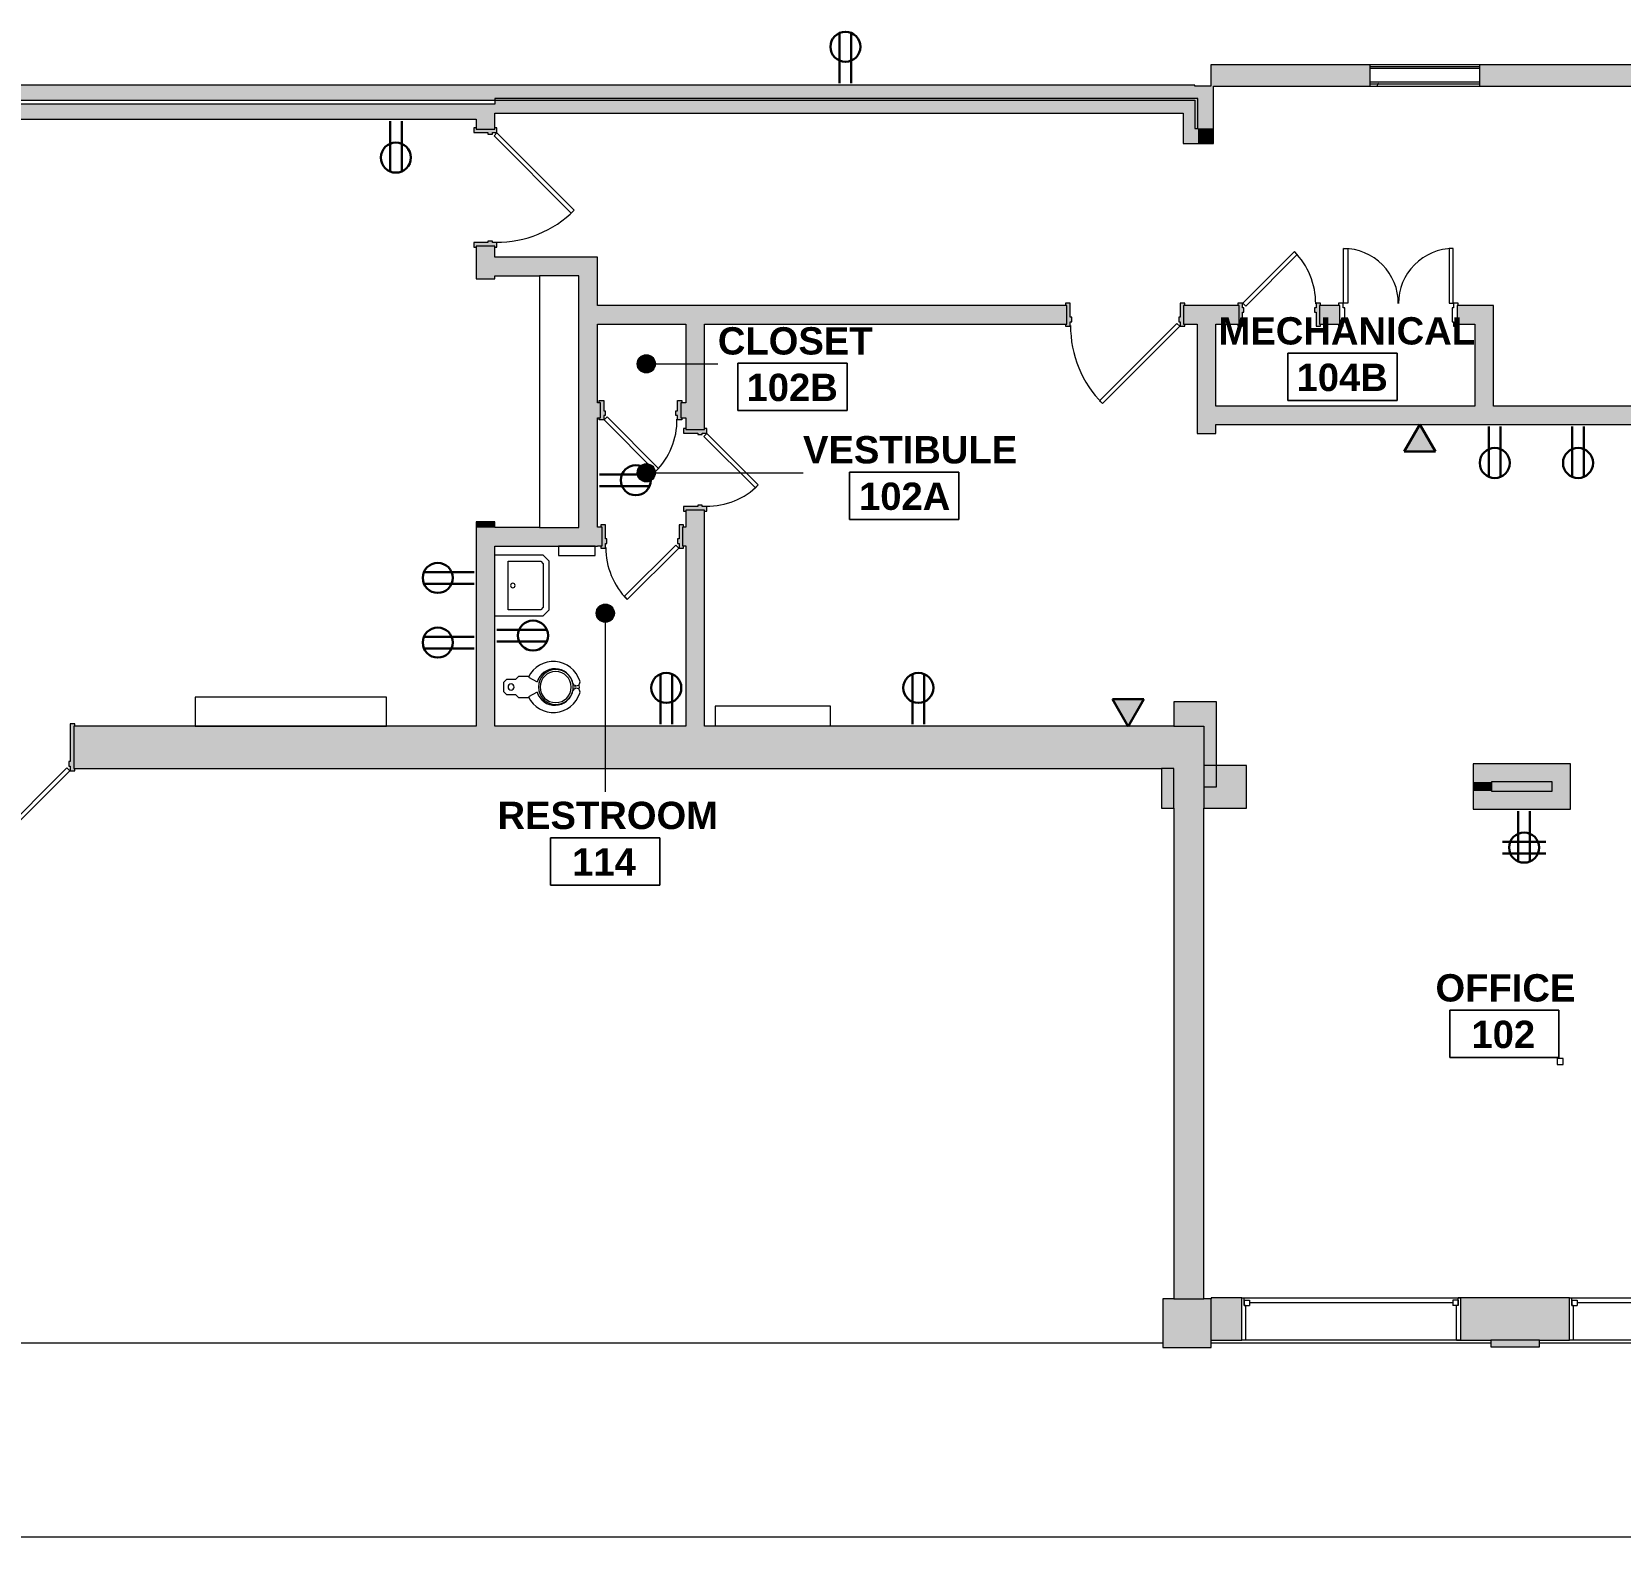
# Model space of a CAD drawing. Header units: inches. Extents: x -1569 to 1282, y -721 to 887.
# Drawn here: x -605 to -82, y -366 to 129 of the extents above; entities that cross this region are included whole.
import ezdxf

# ---------------------------------------------------------------- set-up
doc = ezdxf.new("R2010")
doc.units = ezdxf.units.IN
doc.header["$MEASUREMENT"] = 0
for name, color, linetype, lineweight in [('A-ANNO-NOTE', 131, 'Continuous', 13), ('A-AREA-IDEN', 2, 'Continuous', 9), ('A-DETL', 90, 'Continuous', 13), ('A-DOOR', 31, 'Continuous', 13), ('A-FLOR', 192, 'Continuous', 13), ('A-GLAZ', 151, 'Continuous', 13), ('A-WALL', 113, 'Continuous', 13), ('A-WALL-PATT', 111, 'Continuous', 13), ('E-ELEC-FIXT', 91, 'Continuous', 13), ('I-WALL', 2, 'Continuous', 13), ('M-EQPM', 50, 'Continuous', 13), ('P-SANR-FIXT', 6, 'Continuous', 13), ('Q-CASE', 31, 'Continuous', 13)]:
    doc.layers.add(name, color=color, linetype=linetype, lineweight=lineweight)
doc.styles.add('Swis721 Lt BT_B', font='', dxfattribs={"height": 9})
doc.styles.get('Swis721 Lt BT_B').set_extended_font_data('Swis721 Lt BT', bold=True)
pattern_1 = [(0, (0, 0), (30.72, 7.68), [1.267, -21.773, 1.267, -21.773, -122.88]), (0, (0, 0), (30.72, 7.68), [-46.08, 1.267, -44.813, 1.267, -21.773, -53.76]), (0, (0, 0), (30.72, 7.68), [-115.2, 1.267, -14.093, 1.267, -37.133]), (120, (11.52, 3.84), (-22.01108, 22.7643), [1.267, -21.773, 1.267, -21.773, -122.88]), (120, (11.52, 3.84), (-22.01108, 22.7643), [-46.08, 1.267, -44.813, 1.267, -21.773, -53.76]), (120, (11.52, 3.84), (-22.01108, 22.7643), [-115.2, 1.267, -14.093, 1.267, -37.133]), (240, (15.36, 19.2), (-8.70892, -30.4443), [1.267, -21.773, 1.267, -21.773, -122.88]), (240, (15.36, 19.2), (-8.70892, -30.4443), [-46.08, 1.267, -44.813, 1.267, -21.773, -53.76]), (240, (15.36, 19.2), (-8.70892, -30.4443), [-115.2, 1.267, -14.093, 1.267, -37.133])]

# ---------------------------------------------------------------- blocks, each defined once
blk = doc.blocks.new('Door - Single - Solid Door 24_ x 80_-7207683-FIRST FLOOR POWER _ SIGNAL')
at = {"layer": 'A-DOOR'}
h = blk.add_hatch(color=250, dxfattribs=at)
h.paths.add_polyline_path([(-9.26, 3.9), (-9.63, 3.9), (-9.63, 3.15), (-9.26, 3.15), (-9.26, -2.97), (-9.63, -2.97), (-9.63, -3.72), (-8.13, -3.72), (-8.13, 0.9), (-7.63, 0.9), (-7.63, 2.4), (-8.13, 2.4), (-8.13, 3.9)], flags=0)
h.paths.add_polyline_path([(16.12, 3.9), (16.12, 2.4), (15.62, 2.4), (15.62, 0.9), (16.12, 0.9), (16.12, -3.72), (17.62, -3.72), (17.62, -2.97), (17.24, -2.97), (17.24, 3.15), (17.62, 3.15), (17.62, 3.9), (17.24, 3.9)], flags=0)
at = {"layer": 'A-DOOR', "color": 8, "lineweight": 20}
for p, q in [((-8.01, 3.9), (8.96, 20.87)), ((9.94, 19.9), (-7.03, 2.93)), ((8.96, 20.87), (9.94, 19.9)), ((-9.63, 3.9), (-9.63, 3.15)), ((-8.13, 3.9), (-9.63, 3.9)), ((-8.13, 2.4), (-8.13, 3.9)), ((-7.63, 2.4), (-8.13, 2.4)), ((-8.13, -3.72), (-8.13, 0.9)), ((-8.13, 0.9), (-7.63, 0.9)), ((-7.03, 2.93), (-8.01, 3.9)), ((-7.63, 0.9), (-7.63, 2.4)), ((16.12, 2.4), (15.62, 2.4)), ((15.62, 2.4), (15.62, 0.9)), ((15.62, 0.9), (16.12, 0.9)), ((17.62, 3.9), (16.12, 3.9)), ((16.12, 3.9), (16.12, 2.4)), ((16.12, 0.9), (16.12, -3.72)), ((17.62, 3.15), (17.62, 3.9)), ((-9.63, -2.97), (-9.63, -3.72)), ((-9.63, -3.72), (-8.13, -3.72)), ((16.12, -3.72), (17.62, -3.72)), ((17.62, -3.72), (17.62, -2.97))]:
    blk.add_line(p, q, dxfattribs=at)
at = {"layer": 'A-DOOR', "lineweight": 9}
blk.add_arc((-8.01, 3.9), 24, 359.5, 45, dxfattribs=at)
blk = doc.blocks.new('Door - Single - Solid Door 28_ x 84_-7220000-FIRST FLOOR POWER _ SIGNAL')
at = {"layer": 'A-DOOR'}
h = blk.add_hatch(color=250, dxfattribs=at)
h.paths.add_polyline_path([(17.62, 3.15), (17.62, 3.9), (16.12, 3.9), (16.12, 2.4), (15.62, 2.4), (15.62, 0.9), (16.12, 0.9), (16.12, -3.72), (17.62, -3.72), (17.62, -2.97), (17.24, -2.97), (17.24, 3.15)], flags=0)
h.paths.add_polyline_path([(-7.63, 0.9), (-7.63, 2.4), (-8.13, 2.4), (-8.13, 3.9), (-9.63, 3.9), (-9.63, 3.15), (-9.26, 3.15), (-9.26, -2.97), (-9.63, -2.97), (-9.63, -3.72), (-8.13, -3.72), (-8.13, 0.9)], flags=0)
at = {"layer": 'A-DOOR', "color": 8, "lineweight": 20}
for p, q in [((-8.01, 3.9), (8.96, 20.87)), ((9.94, 19.9), (-7.03, 2.93)), ((8.96, 20.87), (9.94, 19.9)), ((-9.63, 3.9), (-9.63, 3.15)), ((-8.13, 3.9), (-9.63, 3.9)), ((-8.13, 2.4), (-8.13, 3.9)), ((-7.63, 2.4), (-8.13, 2.4)), ((-8.13, -3.72), (-8.13, 0.9)), ((-8.13, 0.9), (-7.63, 0.9)), ((-7.03, 2.93), (-8.01, 3.9)), ((-7.63, 0.9), (-7.63, 2.4)), ((16.12, 2.4), (15.62, 2.4)), ((15.62, 2.4), (15.62, 0.9)), ((15.62, 0.9), (16.12, 0.9)), ((17.62, 3.9), (16.12, 3.9)), ((16.12, 3.9), (16.12, 2.4)), ((16.12, 0.9), (16.12, -3.72)), ((17.62, 3.15), (17.62, 3.9)), ((-9.63, -2.97), (-9.63, -3.72)), ((-9.63, -3.72), (-8.13, -3.72)), ((16.12, -3.72), (17.62, -3.72)), ((17.62, -3.72), (17.62, -2.97))]:
    blk.add_line(p, q, dxfattribs=at)
at = {"layer": 'A-DOOR', "lineweight": 9}
blk.add_arc((-8.01, 3.9), 24, 359.5, 45, dxfattribs=at)
blk = doc.blocks.new('Door - Single - Solid Door 36_ x 84_-7207561-FIRST FLOOR POWER _ SIGNAL')
at = {"layer": 'A-DOOR'}
h = blk.add_hatch(color=250, dxfattribs=at)
h.paths.add_polyline_path([(-15.26, 7.78), (-15.63, 7.78), (-15.63, 7.03), (-15.26, 7.03), (-15.26, -6.85), (-15.63, -6.85), (-15.63, -7.6), (-14.13, -7.6), (-14.13, 4.78), (-13.63, 4.78), (-13.63, 6.28), (-14.13, 6.28), (-14.13, 7.78)], flags=0)
h.paths.add_polyline_path([(22.12, 7.78), (22.12, 6.28), (21.62, 6.28), (21.62, 4.78), (22.12, 4.78), (22.12, -7.6), (23.62, -7.6), (23.62, -6.85), (23.24, -6.85), (23.24, 7.03), (23.62, 7.03), (23.62, 7.78), (23.24, 7.78)], flags=0)
at = {"layer": 'A-DOOR', "color": 8, "lineweight": 20}
for p, q in [((-14.01, 7.78), (11.45, 33.23)), ((12.42, 32.26), (-13.03, 6.8)), ((11.45, 33.23), (12.42, 32.26)), ((-15.63, 7.78), (-15.63, 7.03)), ((-14.13, 7.78), (-15.63, 7.78)), ((-14.13, 6.28), (-14.13, 7.78)), ((-13.63, 6.28), (-14.13, 6.28)), ((-13.03, 6.8), (-14.01, 7.78)), ((-13.63, 4.78), (-13.63, 6.28)), ((22.12, 6.28), (21.62, 6.28)), ((21.62, 6.28), (21.62, 4.78)), ((23.62, 7.78), (22.12, 7.78)), ((22.12, 7.78), (22.12, 6.28)), ((23.62, 7.03), (23.62, 7.78)), ((-14.13, -7.6), (-14.13, 4.78)), ((-14.13, 4.78), (-13.63, 4.78)), ((21.62, 4.78), (22.12, 4.78)), ((22.12, 4.78), (22.12, -7.6)), ((-15.63, -6.85), (-15.63, -7.6)), ((-15.63, -7.6), (-14.13, -7.6)), ((22.12, -7.6), (23.62, -7.6)), ((23.62, -7.6), (23.62, -6.85))]:
    blk.add_line(p, q, dxfattribs=at)
at = {"layer": 'A-DOOR', "lineweight": 9}
blk.add_arc((-14.01, 7.78), 36, 359.5, 45, dxfattribs=at)
blk = doc.blocks.new('Door - Single - Solid Door 36_ x 84_-7220078-FIRST FLOOR POWER _ SIGNAL')
at = {"layer": 'A-DOOR'}
h = blk.add_hatch(color=250, dxfattribs=at)
h.paths.add_polyline_path([(-15.63, 3.15), (-15.26, 3.15), (-15.26, -2.97), (-15.63, -2.97), (-15.63, -3.72), (-14.13, -3.72), (-14.13, 0.9), (-13.63, 0.9), (-13.63, 2.4), (-14.13, 2.4), (-14.13, 3.9), (-15.63, 3.9)], flags=0)
h.paths.add_polyline_path([(21.62, 2.4), (21.62, 0.9), (22.12, 0.9), (22.12, -3.72), (23.62, -3.72), (23.62, -2.97), (23.24, -2.97), (23.24, 3.15), (23.62, 3.15), (23.62, 3.9), (22.12, 3.9), (22.12, 2.4)], flags=0)
at = {"layer": 'A-DOOR', "color": 8, "lineweight": 20}
for p, q in [((-14.01, 3.9), (11.45, 29.36)), ((12.42, 28.38), (-13.03, 2.93)), ((11.45, 29.36), (12.42, 28.38)), ((-15.63, 3.9), (-15.63, 3.15)), ((-14.13, 3.9), (-15.63, 3.9)), ((-14.13, 2.4), (-14.13, 3.9)), ((-13.63, 2.4), (-14.13, 2.4)), ((-14.13, -3.72), (-14.13, 0.9)), ((-14.13, 0.9), (-13.63, 0.9)), ((-13.03, 2.93), (-14.01, 3.9)), ((-13.63, 0.9), (-13.63, 2.4)), ((22.12, 2.4), (21.62, 2.4)), ((21.62, 2.4), (21.62, 0.9)), ((21.62, 0.9), (22.12, 0.9)), ((23.62, 3.9), (22.12, 3.9)), ((22.12, 3.9), (22.12, 2.4)), ((22.12, 0.9), (22.12, -3.72)), ((23.62, 3.15), (23.62, 3.9)), ((-15.63, -2.97), (-15.63, -3.72)), ((-15.63, -3.72), (-14.13, -3.72)), ((22.12, -3.72), (23.62, -3.72)), ((23.62, -3.72), (23.62, -2.97))]:
    blk.add_line(p, q, dxfattribs=at)
at = {"layer": 'A-DOOR', "lineweight": 9}
blk.add_arc((-14.01, 3.9), 36, 359.5, 45, dxfattribs=at)
blk = doc.blocks.new('Lavatory - Wall Mounted - 20_x18_ - Public-6857333-FIRST FLOOR POWER _ SIGNAL')
at = {"layer": 'P-SANR-FIXT', "lineweight": 9}
for p, q in [((-436.49, -42.99), (-452.49, -42.99)), ((-447.99, -60.99), (-447.99, -44.99)), ((-447.99, -44.99), (-437.31, -44.99)), ((-437.31, -44.99), (-436.49, -45.82)), ((-434.49, -44.99), (-436.49, -42.99)), ((-436.49, -45.82), (-436.49, -60.16)), ((-434.49, -60.99), (-434.49, -44.99)), ((-437.31, -60.99), (-447.99, -60.99)), ((-436.49, -60.16), (-437.31, -60.99)), ((-436.49, -62.99), (-434.49, -60.99)), ((-452.49, -62.99), (-436.49, -62.99))]:
    blk.add_line(p, q, dxfattribs=at)
for start, end in [(90, 270), (90, 270), (270, 90), (270, 90)]:
    blk.add_arc((-446.49, -52.99), 0.75, start, end, dxfattribs=at)
blk = doc.blocks.new('Water Closet - Flush Valve - Floor Mounted - Private - Flushing Greater than 1_6 gpf-6857337-FIRST FLOOR POWER _ SIGNAL')
at = {"layer": 'P-SANR-FIXT', "lineweight": 9}
for p, q in [((-2.5, -4), (-3.5, -5)), ((-3.5, -5), (-3.5, -8.38)), ((-1.5, 0), (-2.5, -1)), ((-2.5, -1), (-2.5, -4)), ((1.5, 0), (-1.5, 0)), ((2.5, -1), (1.5, 0)), ((2.5, -4), (2.5, -1)), ((3.5, -5), (2.5, -4)), ((3.5, -8.38), (3.5, -5)), ((-1.69, -11.06), (-3.25, -8.22)), ((3.25, -8.22), (1.69, -11.06))]:
    blk.add_line(p, q, dxfattribs=at)
at = {"layer": 'P-SANR-FIXT', "lineweight": 9, "flags": 128}
for points in [[(-4.38, -12.79), (-4.22, -12.64), (-4.03, -12.48), (-3.84, -12.32), (-3.64, -12.17), (-3.43, -12.03), (-3.22, -11.89), (-3.01, -11.77), (-2.78, -11.65), (-2.56, -11.55), (-2.33, -11.45), (-2.09, -11.36), (-2, -11.33)], [(2, -11.33), (2.24, -11.41), (2.47, -11.51), (2.69, -11.61), (2.92, -11.72), (3.14, -11.84), (3.35, -11.97), (3.56, -12.11), (3.76, -12.26), (3.96, -12.41), (4.15, -12.57), (4.33, -12.74), (4.38, -12.8)], [(-0.2, -23.5), (-0.25, -23.5), (-0.5, -23.48), (-0.56, -23.47)], [(0.56, -23.47), (0.35, -23.49), (0.1, -23.5)]]:
    blk.add_lwpolyline(points, dxfattribs=at)
at = {"layer": 'P-SANR-FIXT', "lineweight": 9}
for centre, radius, start, end in [((0, -2.5), 1, 360, 180), ((0, -2.5), 1, 180, 360), ((0.74, -16.45), 9.14, 115.8609, 252.5741), ((-0.74, -16.45), 9.14, 287.4259, 64.1391), ((0.1, -16.91), 6.11, 106.9633, 257.0367), ((0, -17.25), 5.75, 0, 180), ((0, -17.25), 5.75, 161.4419, 165.9707), ((0, -17.19), 5.13, 90, 270), ((0, -17.25), 5.75, 146.5915, 151.9011), ((0, -17.25), 5.75, 132.2685, 137.754), ((0, -17.25), 5.75, 118.1189, 123.4335), ((0, -17.25), 5.75, 104.0429, 108.5788), ((0, -17.19), 5.12, 270, 90), ((-0.1, -16.91), 6.11, 282.9633, 73.0367), ((0, -17.25), 5.75, 71.4212, 75.9571), ((0, -17.25), 5.75, 56.5665, 61.8811), ((0, -17.25), 5.75, 42.246, 47.7315), ((0, -17.25), 5.75, 28.0989, 33.4085), ((0, -17.25), 5.75, 14.0293, 18.5581), ((0, -17.25), 5.75, 180, 238.3584), ((0, -17.25), 5.75, 301.6416, 0), ((0, -17.25), 5.75, 240.6149, 251.1591), ((-1.64, -24.02), 1.21, 252.5741, 72.5741), ((0, -17.25), 5.75, 255.8551, 284.1449), ((0, -17.25), 7.75, 263.5978, 276.4022), ((1.64, -24.02), 1.21, 107.4259, 287.4259), ((0, -17.25), 5.75, 288.8409, 299.3851)]:
    blk.add_arc(centre, radius, start, end, dxfattribs=at)
blk = doc.blocks.new('Door - Single - Solid Door 36_ x 84_-7207624-FIRST FLOOR POWER _ SIGNAL')
at = {"layer": 'A-DOOR'}
h = blk.add_hatch(color=250, dxfattribs=at)
h.paths.add_polyline_path([(23.62, 3.15), (23.62, 3.9), (22.12, 3.9), (22.12, 2.4), (21.62, 2.4), (21.62, 0.9), (22.12, 0.9), (22.12, -3.72), (23.62, -3.72), (23.62, -2.97), (23.24, -2.97), (23.24, 3.15)], flags=0)
h.paths.add_polyline_path([(-13.63, 0.9), (-13.63, 2.4), (-14.13, 2.4), (-14.13, 3.9), (-15.63, 3.9), (-15.63, 3.15), (-15.26, 3.15), (-15.26, -2.97), (-15.63, -2.97), (-15.63, -3.72), (-14.13, -3.72), (-14.13, 0.9)], flags=0)
at = {"layer": 'A-DOOR', "color": 8, "lineweight": 20}
for p, q in [((-14.01, 3.9), (11.45, 29.36)), ((12.42, 28.38), (-13.03, 2.93)), ((11.45, 29.36), (12.42, 28.38)), ((-15.63, 3.9), (-15.63, 3.15)), ((-14.13, 3.9), (-15.63, 3.9)), ((-14.13, 2.4), (-14.13, 3.9)), ((-13.63, 2.4), (-14.13, 2.4)), ((-14.13, -3.72), (-14.13, 0.9)), ((-14.13, 0.9), (-13.63, 0.9)), ((-13.03, 2.93), (-14.01, 3.9)), ((-13.63, 0.9), (-13.63, 2.4)), ((22.12, 2.4), (21.62, 2.4)), ((21.62, 2.4), (21.62, 0.9)), ((21.62, 0.9), (22.12, 0.9)), ((23.62, 3.9), (22.12, 3.9)), ((22.12, 3.9), (22.12, 2.4)), ((22.12, 0.9), (22.12, -3.72)), ((23.62, 3.15), (23.62, 3.9)), ((-15.63, -2.97), (-15.63, -3.72)), ((-15.63, -3.72), (-14.13, -3.72)), ((22.12, -3.72), (23.62, -3.72)), ((23.62, -3.72), (23.62, -2.97))]:
    blk.add_line(p, q, dxfattribs=at)
at = {"layer": 'A-DOOR', "lineweight": 9}
blk.add_arc((-14.01, 3.9), 36, 359.5, 45, dxfattribs=at)
blk = doc.blocks.new('Door - Single - Solid Door 24_ x 80_-7219967-FIRST FLOOR POWER _ SIGNAL')
at = {"layer": 'A-DOOR'}
h = blk.add_hatch(color=250, dxfattribs=at)
h.paths.add_polyline_path([(-8.13, -3.28), (-8.13, -1.78), (-7.63, -1.78), (-7.63, -0.28), (-8.13, -0.28), (-8.13, 3.1), (-9.63, 3.1), (-9.63, 2.35), (-9.26, 2.35), (-9.26, -2.53), (-9.63, -2.53), (-9.63, -3.28), (-9.26, -3.28)], flags=0)
h.paths.add_polyline_path([(17.24, -3.28), (17.62, -3.28), (17.62, -2.53), (17.24, -2.53), (17.24, 2.35), (17.62, 2.35), (17.62, 3.1), (16.12, 3.1), (16.12, -0.28), (15.62, -0.28), (15.62, -1.78), (16.12, -1.78), (16.12, -3.28)], flags=0)
at = {"layer": 'A-DOOR', "color": 8, "lineweight": 20}
for p, q in [((-9.63, 3.1), (-8.13, 3.1)), ((-9.63, 2.35), (-9.63, 3.1)), ((-8.13, 3.1), (-8.13, -0.28)), ((16.12, 3.1), (17.62, 3.1)), ((16.12, -0.28), (16.12, 3.1)), ((17.62, 3.1), (17.62, 2.35)), ((-9.63, -3.28), (-9.63, -2.53)), ((-8.13, -3.28), (-9.63, -3.28)), ((-8.13, -0.28), (-7.63, -0.28)), ((-8.13, -1.78), (-8.13, -3.28)), ((-7.63, -1.78), (-8.13, -1.78)), ((-7.03, -2.3), (-8.01, -3.28)), ((-8.01, -3.28), (8.96, -20.25)), ((-7.63, -0.28), (-7.63, -1.78)), ((9.94, -19.27), (-7.03, -2.3)), ((15.62, -0.28), (16.12, -0.28)), ((15.62, -1.78), (15.62, -0.28)), ((16.12, -1.78), (15.62, -1.78)), ((16.12, -3.28), (16.12, -1.78)), ((17.62, -3.28), (16.12, -3.28)), ((17.62, -2.53), (17.62, -3.28)), ((8.96, -20.25), (9.94, -19.27))]:
    blk.add_line(p, q, dxfattribs=at)
at = {"layer": 'A-DOOR', "lineweight": 9}
blk.add_arc((-8.01, -3.28), 24, 315, 0.5, dxfattribs=at)
blk = doc.blocks.new('Fixed - 72_ x 72_-6876876-FIRST FLOOR POWER _ SIGNAL')
at = {"layer": 'A-GLAZ', "color": 8, "lineweight": 20}
for p, q in [((-36.25, 6.9375), (-37.5, 6.9375)), ((-36.25, 6.9375), (-36.25, -4.4375)), ((33.25, 6.9375), (34.5, 6.9375)), ((33.25, -4.4375), (33.25, 6.9375)), ((-36.75, -4.4375), (-35, -4.4375)), ((-36.75, -6.1875), (-36.75, -4.4375)), ((-36.75, -4.4375), (-36.25, -4.4375)), ((-36.75, -4.4375), (-36.75, -6.9375)), ((-35, -6.1875), (-35, -4.4375)), ((32, -6.1875), (32, -4.4375)), ((33.75, -4.4375), (32, -4.4375)), ((33.25, -4.4375), (33.75, -4.4375)), ((33.75, -6.1875), (33.75, -4.4375)), ((33.75, -4.4375), (33.75, -6.9375)), ((-37.5, -6.9375), (-36.75, -6.9375)), ((-36.75, -6.1875), (-35, -6.1875)), ((-35, -5.3125), (32, -5.3125)), ((33.75, -6.1875), (32, -6.1875)), ((34.5, -6.9375), (33.75, -6.9375))]:
    blk.add_line(p, q, dxfattribs=at)
blk = doc.blocks.new('Door - Single - Solid Door 28_ x 84_-7219934-FIRST FLOOR POWER _ SIGNAL')
at = {"layer": 'A-DOOR'}
h = blk.add_hatch(color=250, dxfattribs=at)
h.paths.add_polyline_path([(17.62, -3.72), (17.62, -2.97), (17.24, -2.97), (17.24, 3.15), (17.62, 3.15), (17.62, 3.9), (16.12, 3.9), (16.12, 2.4), (15.62, 2.4), (15.62, 0.9), (16.12, 0.9), (16.12, -3.72), (17.24, -3.72)], flags=0)
h.paths.add_polyline_path([(-8.13, -3.72), (-8.13, 0.9), (-7.63, 0.9), (-7.63, 2.4), (-8.13, 2.4), (-8.13, 3.9), (-9.63, 3.9), (-9.63, 3.15), (-9.26, 3.15), (-9.26, -2.97), (-9.63, -2.97), (-9.63, -3.72), (-9.26, -3.72)], flags=0)
at = {"layer": 'A-DOOR', "color": 8, "lineweight": 20}
for p, q in [((-8.01, 3.9), (8.96, 20.87)), ((9.94, 19.9), (-7.03, 2.93)), ((8.96, 20.87), (9.94, 19.9)), ((-9.63, 3.9), (-9.63, 3.15)), ((-8.13, 3.9), (-9.63, 3.9)), ((-8.13, 2.4), (-8.13, 3.9)), ((-7.63, 2.4), (-8.13, 2.4)), ((-8.13, -3.72), (-8.13, 0.9)), ((-8.13, 0.9), (-7.63, 0.9)), ((-7.03, 2.93), (-8.01, 3.9)), ((-7.63, 0.9), (-7.63, 2.4)), ((16.12, 2.4), (15.62, 2.4)), ((15.62, 2.4), (15.62, 0.9)), ((15.62, 0.9), (16.12, 0.9)), ((17.62, 3.9), (16.12, 3.9)), ((16.12, 3.9), (16.12, 2.4)), ((16.12, 0.9), (16.12, -3.72)), ((17.62, 3.15), (17.62, 3.9)), ((-9.63, -2.97), (-9.63, -3.72)), ((-9.63, -3.72), (-8.13, -3.72)), ((16.12, -3.72), (17.62, -3.72)), ((17.62, -3.72), (17.62, -2.97))]:
    blk.add_line(p, q, dxfattribs=at)
at = {"layer": 'A-DOOR', "lineweight": 9}
blk.add_arc((-8.01, 3.9), 24, 359.5, 45, dxfattribs=at)
blk = doc.blocks.new('Fan Coil Unit 9_5L x 63W x 25_5H - Fan Coil Unit 9_5L x 63W x 25_5H-6914405-FIRST FLOOR POWER _ SIGNAL')
at = {"layer": 'M-EQPM', "lineweight": 9}
for p, q in [((-31.5, 4.75), (-31.5, -4.75)), ((31.5, 4.75), (-31.5, 4.75)), ((31.5, -4.75), (31.5, 4.75)), ((-31.5, -4.75), (31.5, -4.75))]:
    blk.add_line(p, q, dxfattribs=at)
blk = doc.blocks.new('Heater 3L x 12W x 25_5H - Heater 3L x 12W x 25_5H-6933045-FIRST FLOOR POWER _ SIGNAL')
at = {"layer": 'M-EQPM', "lineweight": 9}
for p, q in [((-6, 1.5), (-6, -1.5)), ((6, 1.5), (-6, 1.5)), ((6, -1.5), (6, 1.5)), ((-6, -1.5), (6, -1.5))]:
    blk.add_line(p, q, dxfattribs=at)
blk = doc.blocks.new('Heater 38W x 6_5D x 16H - Heater 38W x 6_5D x 16H-V9-FIRST FLOOR POWER _ SIGNAL')
at = {"layer": 'M-EQPM', "lineweight": 9}
for p, q in [((19, 3.25), (-19, 3.25)), ((-19, 3.25), (-19, -3.25)), ((19, -3.25), (19, 3.25)), ((-19, -3.25), (19, -3.25))]:
    blk.add_line(p, q, dxfattribs=at)
blk = doc.blocks.new('Power Pole - Power Pole-6935443-FIRST FLOOR POWER _ SIGNAL')
at = {"layer": 'E-ELEC-FIXT', "lineweight": 9}
for p, q in [((1, 0.99), (-1, 0.99)), ((-1, 0.99), (-1, -1.01)), ((1, -1.01), (1, 0.99)), ((-1, -1.01), (1, -1.01))]:
    blk.add_line(p, q, dxfattribs=at)
blk = doc.blocks.new('Door - Double - Solid - 36_-7221251-FIRST FLOOR POWER _ SIGNAL')
at = {"layer": 'A-DOOR'}
for p, q in [((-20.06, 21.9), (-18.69, 21.9)), ((-20.06, 3.9), (-20.06, 21.9)), ((-18.69, 21.9), (-18.69, 3.9)), ((14.68, 21.9), (14.68, 3.9)), ((16.05, 21.9), (14.68, 21.9)), ((16.05, 3.9), (16.05, 21.9)), ((-18.69, 3.9), (-20.06, 3.9)), ((14.68, 3.9), (16.05, 3.9))]:
    blk.add_line(p, q, dxfattribs=at)
at = {"layer": 'A-DOOR', "lineweight": 9}
for p, q in [((-21.69, 3.9), (-21.69, 3.15)), ((-20.19, 3.9), (-21.69, 3.9)), ((-20.19, 2.4), (-20.19, 3.9)), ((-19.69, 2.4), (-20.19, 2.4)), ((-19.69, -2.22), (-19.69, 2.4)), ((16.18, 2.4), (15.68, 2.4)), ((15.68, 2.4), (15.68, -2.22)), ((17.68, 3.9), (16.18, 3.9)), ((16.18, 3.9), (16.18, 2.4)), ((17.68, 3.15), (17.68, 3.9)), ((-21.69, -2.97), (-21.69, -3.72)), ((-21.69, -3.72), (-20.19, -3.72)), ((-20.19, -3.72), (-20.19, -2.22)), ((-20.19, -2.22), (-19.69, -2.22)), ((15.68, -2.22), (16.18, -2.22)), ((16.18, -2.22), (16.18, -3.72)), ((16.18, -3.72), (17.68, -3.72)), ((17.68, -3.72), (17.68, -2.97))]:
    blk.add_line(p, q, dxfattribs=at)
for centre, start, end in [((-20.06, 3.9), 359.5, 90), ((16.05, 3.9), 90, 180.5)]:
    blk.add_arc(centre, 18, start, end, dxfattribs=at)
blk = doc.blocks.new('Countertop No Backsplash - ADJ HEIGHT-7209090-FIRST FLOOR POWER _ SIGNAL')
at = {"layer": 'Q-CASE', "lineweight": 9}
for p, q in [((35.61, 0), (-47.26, 0)), ((-47.26, 0), (-47.26, -13)), ((35.61, -13), (35.61, 0)), ((-47.26, -13), (35.61, -13))]:
    blk.add_line(p, q, dxfattribs=at)
blk = doc.blocks.new('Room Tag - Room Name and Number-3379422-FIRST FLOOR POWER _ SIGNAL')
at = {"layer": 'A-AREA-IDEN'}
for p, q in [((-0.1881, -0.1636), (-0.1881, -0.0018)), ((-0.1881, -0.0018), (0.1869, -0.0018)), ((0.1869, -0.0018), (-0.1881, -0.0018)), ((-0.1881, -0.0018), (-0.1881, -0.1636)), ((0.1869, -0.0018), (0.1869, -0.1636)), ((0.1869, -0.1636), (0.1869, -0.0018)), ((0.1869, -0.1636), (-0.1881, -0.1636)), ((-0.1881, -0.1636), (0.1869, -0.1636))]:
    blk.add_line(p, q, dxfattribs=at)

msp = doc.modelspace()

# ---------------------------------------------------------------- hatches: boundary and pattern name
at = {"layer": 'A-ANNO-NOTE', "lineweight": 9}
for points in [[(-142.53, -8.91), (-147.69, 0.02), (-152.85, -8.91), (-144.36, -8.91)], [(-243.76, -99.42), (-238.6, -90.48), (-248.92, -90.48)]]:
    msp.add_hatch(color=256, dxfattribs=at).paths.add_polyline_path(points, flags=0)
at = {"layer": 'A-AREA-IDEN'}
h = msp.add_hatch(color=256, dxfattribs=at)
edge = h.paths.add_edge_path(flags=0)
edge.add_arc((-402.55, 19.96), 3, 0, 360)
h = msp.add_hatch(color=256, dxfattribs=at)
edge = h.paths.add_edge_path(flags=0)
edge.add_arc((-402.55, -15.89), 3, 0, 360)
h = msp.add_hatch(color=256, dxfattribs=at)
edge = h.paths.add_edge_path(flags=0)
edge.add_arc((-416.06, -62.13), 3, 0, 360)
at = {"layer": 'A-WALL'}
for points in [[(-218.86, -119.28), (-214.74, -119.28), (-214.74, -91.28), (-228.74, -91.28), (-228.74, -99.35), (-218.86, -99.35), (-218.86, -113.22)], [(-104.12, -120.7), (-104.12, -117.7), (-124.14, -117.7), (-124.13, -120.7)], [(-232.43, -303.86), (-216.43, -303.86), (-216.43, -287.86), (-218.86, -287.86), (-218.86, -288.02), (-228.74, -288.02), (-228.74, -287.86), (-232.43, -287.86)], [(-124.34, -303.65), (-108.34, -303.65), (-108.34, -301.48), (-124.34, -301.48)]]:
    msp.add_hatch(color=250, dxfattribs=at).paths.add_polyline_path(points, flags=0)
h = msp.add_hatch(color=250, dxfattribs=at)
h.paths.add_polyline_path([(-228.74, -126.28), (-228.74, -113.22), (-232.86, -113.22), (-232.86, -126.28)], flags=0)
h.paths.add_polyline_path([(-218.86, -126.28), (-204.86, -126.28), (-204.86, -112.28), (-218.86, -112.28), (-218.86, -113.22)], flags=0)
at = {"layer": 'A-WALL-PATT', "lineweight": 9}
h = msp.add_hatch(color=7, dxfattribs=at)
h.paths.add_polyline_path([(306.85, 111.45), (306.85, 118.45), (83.34, 118.45), (83.34, 111.45), (221.3, 111.45)], flags=0)
h.paths.add_polyline_path([(8.72, 111.45), (8.72, 118.45), (-128.11, 118.45), (-128.11, 111.45)], flags=0)
h.paths.add_polyline_path([(-164.11, 111.45), (-164.11, 118.45), (-216.59, 118.45), (-216.59, 111.45), (-215.7, 111.45)], flags=0)
for points in [[(-968.59, 106.74), (-221.83, 106.74), (-221.83, 111.74), (-968.59, 111.74)], [(-215.7, 97.49), (-215.7, 111.45), (-221.83, 111.45), (-221.83, 97.49), (-220.86, 97.49)], [(-968.59, 100.49), (-452.49, 100.49), (-452.49, 105.49), (-968.59, 105.49), (-968.59, 100.69)], [(-225.74, 102.49), (-225.74, 107.37), (-452.49, 107.37), (-452.49, 102.49), (-327.19, 102.49)], [(-225.74, 92.49), (-220.86, 92.49), (-220.86, 107.37), (-225.74, 107.37), (-225.74, 102.49)], [(-215.7, 92.49), (-215.7, 97.49), (-220.86, 97.49), (-220.86, 92.49)], [(-424.74, 48.95), (-418.61, 48.95), (-418.61, 55.07), (-452.49, 55.07), (-452.49, 48.95), (-437.74, 48.95)], [(-424.74, -40.05), (-418.61, -40.05), (-418.61, 48.95), (-424.74, 48.95), (-424.74, -36.78)], [(-221.09, -2.93), (-214.97, -2.93), (-214.97, 33.07), (-221.09, 33.07), (-221.09, 14.56)], [(-123.48, 6.07), (-123.48, 33.07), (-129.61, 33.07), (-129.61, 6.07)], [(-4.33, -0.05), (-4.33, 6.07), (-214.97, 6.07), (-214.97, -0.05), (-144.36, -0.05)], [(-452.49, -33.93), (-452.49, -31.99), (-458.61, -31.99), (-458.61, -33.93)], [(-424.74, -40.05), (-424.74, -33.93), (-458.61, -33.93), (-458.61, -40.05), (-441.46, -40.05)], [(-452.49, -99.35), (-452.49, -40.05), (-458.61, -40.05), (-458.61, -99.35)], [(-383.39, -99.35), (-383.39, -39.93), (-389.51, -39.93), (-389.51, -99.35)], [(-228.74, -288.02), (-218.86, -288.02), (-218.86, -113.22), (-228.74, -113.22), (-228.74, -287.86)], [(-104.12, -117.7), (-104.12, -111.7), (-130.14, -111.7), (-130.14, -117.7), (-124.14, -117.7)], [(-98.12, -126.7), (-98.12, -111.7), (-104.12, -111.7), (-104.12, -126.7)], [(-124.13, -120.7), (-124.14, -117.7), (-130.14, -117.7), (-130.13, -120.7)], [(-104.12, -126.7), (-104.12, -120.7), (-130.13, -120.7), (-130.12, -126.7)]]:
    msp.add_hatch(color=7, dxfattribs=at).paths.add_polyline_path(points, flags=0)
h = msp.add_hatch(dxfattribs=at)
h.set_pattern_fill('FP_4', color=256, style=0, pattern_type=2)
h.set_pattern_definition(pattern_1)
h.paths.add_polyline_path([(-128.11, 112.07), (-128.11, 112.7), (-164.11, 112.7), (-164.11, 112.07), (-144.36, 112.07)], flags=0)
h = msp.add_hatch(dxfattribs=at)
h.set_pattern_fill('FP_4', color=256, style=0, pattern_type=2)
h.set_pattern_definition(pattern_1)
h.paths.add_polyline_path([(-128.11, 111.45), (-128.11, 112.07), (-164.11, 112.07), (-164.11, 111.45), (-144.36, 111.45)], flags=0)
h = msp.add_hatch(color=7, dxfattribs=at)
h.paths.add_polyline_path([(-458.61, 47.93), (-452.49, 47.93), (-452.49, 58.75), (-458.61, 58.75)], flags=0)
h.paths.add_polyline_path([(-452.49, 97.25), (-452.49, 100.49), (-458.61, 100.49), (-458.61, 97.25)], flags=0)
h = msp.add_hatch(color=7, dxfattribs=at)
h.paths.add_polyline_path([(-123.48, 33.07), (-123.48, 39.2), (-135.47, 39.2), (-135.47, 33.07), (-129.61, 33.07)], flags=0)
h.paths.add_polyline_path([(-174.09, 33.07), (-174.09, 39.2), (-180.78, 39.2), (-180.78, 33.07)], flags=0)
h.paths.add_polyline_path([(-225.54, 33.07), (-207.28, 33.07), (-207.28, 39.2), (-225.54, 39.2)], flags=0)
h.paths.add_polyline_path([(-264.04, 33.07), (-264.04, 39.2), (-418.61, 39.2), (-418.61, 33.07), (-327.19, 33.07)], flags=0)
h = msp.add_hatch(color=7, dxfattribs=at)
h.paths.add_polyline_path([(-383.39, -39.93), (-383.37, -39.93), (-383.37, -28.18), (-389.5, -28.18), (-389.5, -39.93)], flags=0)
h.paths.add_polyline_path([(-383.37, -1.68), (-383.37, 33.07), (-389.5, 33.07), (-389.5, -1.68)], flags=0)
h = msp.add_hatch(color=7, dxfattribs=at)
h.paths.add_polyline_path([(-389.5, 2.25), (-389.5, 7.13), (-391.17, 7.13), (-391.17, 2.25)], flags=0)
h.paths.add_polyline_path([(-418.61, 2.25), (-417.67, 2.25), (-417.67, 7.13), (-418.61, 7.13), (-418.61, 2.25)], flags=0)
h = msp.add_hatch(color=7, dxfattribs=at)
h.paths.add_polyline_path([(-418.61, -39.93), (-417.11, -39.93), (-417.11, -33.8), (-418.61, -33.8), (-418.61, -36.78)], flags=0)
h.paths.add_polyline_path([(-389.51, -39.93), (-389.5, -39.93), (-389.5, -33.8), (-390.61, -33.8), (-390.61, -39.93)], flags=0)
h = msp.add_hatch(color=7, dxfattribs=at)
h.paths.add_polyline_path([(-735.22, -113.22), (-629.66, -113.22), (-629.66, -99.35), (-735.22, -99.35)], flags=0)
h.paths.add_polyline_path([(-591.16, -113.22), (-218.86, -113.22), (-218.86, -99.35), (-591.16, -99.35)], flags=0)
h = msp.add_hatch(color=7, dxfattribs=at)
h.paths.add_polyline_path([(0.4, -301.48), (0.4, -287.6), (-26.43, -287.6), (-26.43, -301.48), (-0.42, -301.48)], flags=0)
h.paths.add_polyline_path([(-98.43, -301.48), (-98.43, -287.6), (-134.39, -287.6), (-134.39, -301.48), (-108.34, -301.48)], flags=0)
h.paths.add_polyline_path([(-216.43, -301.48), (-206.39, -301.48), (-206.39, -287.6), (-216.43, -287.6)], flags=0)

# ---------------------------------------------------------------- linework, layer by layer
at = {"layer": 'A-ANNO-NOTE', "lineweight": 30}
for p, q in [((-338.86, 112.4), (-338.86, 128.92)), ((-338.86, 112.4), (-338.86, 128.92)), ((-335.03, 112.4), (-335.03, 128.92)), ((-486.96, 99.84), (-486.96, 83.31)), ((-483.12, 99.84), (-483.12, 83.31)), ((-483.12, 99.84), (-483.12, 83.31)), ((-147.69, 0.02), (-152.85, -8.91)), ((-147.69, 0.02), (-142.53, -8.91)), ((-124.95, -0.7), (-124.95, -17.23)), ((-121.12, -0.7), (-121.12, -17.23)), ((-121.12, -0.7), (-121.12, -17.23)), ((-97.53, -0.7), (-97.53, -17.23)), ((-93.7, -0.7), (-93.7, -17.23)), ((-93.7, -0.7), (-93.7, -17.23)), ((-142.53, -8.91), (-152.85, -8.91)), ((-417.96, -16.44), (-401.43, -16.44)), ((-417.96, -16.44), (-401.43, -16.44)), ((-417.96, -20.27), (-401.43, -20.27)), ((-459.26, -48.58), (-475.79, -48.58)), ((-459.26, -52.41), (-475.79, -52.41)), ((-459.26, -52.41), (-475.79, -52.41)), ((-451.83, -67.56), (-435.31, -67.56)), ((-451.83, -67.56), (-435.31, -67.56)), ((-459.26, -69.88), (-475.79, -69.88)), ((-451.83, -71.4), (-435.31, -71.4)), ((-459.26, -73.71), (-475.79, -73.71)), ((-459.26, -73.71), (-475.79, -73.71)), ((-397.87, -98.69), (-397.87, -82.17)), ((-397.87, -98.69), (-397.87, -82.17)), ((-394.04, -98.69), (-394.04, -82.17)), ((-314.86, -98.69), (-314.86, -82.17)), ((-314.86, -98.69), (-314.86, -82.17)), ((-311.03, -98.69), (-311.03, -82.17)), ((-243.76, -99.42), (-248.92, -90.48)), ((-248.92, -90.48), (-238.6, -90.48)), ((-243.76, -99.42), (-238.6, -90.48)), ((-115.3, -127.35), (-115.3, -143.88)), ((-111.46, -127.35), (-111.46, -143.88)), ((-106.21, -137.4), (-120.55, -137.4)), ((-106.21, -141.23), (-120.55, -141.23))]:
    msp.add_line(p, q, dxfattribs=at)
at = {"layer": 'A-ANNO-NOTE', "lineweight": 9}
for p, q in [((-147.69, 0.02), (-152.85, -8.91)), ((-142.53, -8.91), (-147.69, 0.02)), ((-152.85, -8.91), (-142.53, -8.91)), ((-238.6, -90.48), (-248.92, -90.48)), ((-248.92, -90.48), (-243.76, -99.42)), ((-243.76, -99.42), (-238.6, -90.48))]:
    msp.add_line(p, q, dxfattribs=at)
at = {"layer": 'A-ANNO-NOTE', "lineweight": 30}
for centre in [(-336.94, 124.36), (-485.04, 87.88), (-123.04, -12.67), (-95.62, -12.67), (-406, -18.35), (-471.23, -50.5), (-471.23, -71.79), (-439.87, -69.48), (-395.96, -86.73), (-312.94, -86.73), (-113.38, -139.31)]:
    msp.add_circle(centre, 4.95, dxfattribs=at)
at = {"layer": 'A-AREA-IDEN'}
for p, q in [((-402.55, 19.96), (-378.98, 19.96)), ((-402.55, -15.89), (-350.92, -15.89)), ((-416.06, -62.13), (-416.05, -120.95))]:
    msp.add_line(p, q, dxfattribs=at)
for centre in [(-402.55, 19.96), (-402.55, -15.89), (-416.06, -62.13)]:
    msp.add_circle(centre, 3, dxfattribs=at)
at = {"layer": 'A-DETL', "lineweight": 9}
msp.add_line((-59.35, -366.37), (-1331.35, -366.37), dxfattribs=at)
at = {"layer": 'A-FLOR'}
for p, q in [((-736.93, -302.37), (-232.43, -302.37)), ((-216.43, -302.37), (-124.34, -302.37)), ((-108.34, -302.37), (-16.42, -302.37))]:
    msp.add_line(p, q, dxfattribs=at)
at = {"layer": 'A-WALL'}
for p, q in [((-128.11, 117.82), (-164.11, 117.82)), ((-128.11, 117.2), (-164.11, 117.2)), ((-128.11, 112.7), (-164.11, 112.7)), ((-128.11, 112.07), (-164.11, 112.07))]:
    msp.add_line(p, q, dxfattribs=at)
at = {"layer": 'A-WALL', "color": 8, "lineweight": 20}
for p, q in [((-214.74, -91.28), (-228.74, -91.28)), ((-228.74, -91.28), (-228.74, -99.35)), ((-214.74, -119.28), (-214.74, -91.28)), ((-458.61, -99.35), (-591.16, -99.35)), ((-591.16, -99.35), (-591.16, -113.22)), ((-389.51, -99.35), (-452.49, -99.35)), ((-228.74, -99.35), (-383.39, -99.35)), ((-591.16, -113.22), (-232.86, -113.22)), ((-232.86, -113.22), (-232.86, -126.28)), ((-204.86, -112.28), (-218.86, -112.28)), ((-204.86, -126.28), (-204.86, -112.28)), ((-98.12, -111.7), (-130.14, -111.7)), ((-130.14, -111.7), (-130.12, -126.7)), ((-98.12, -126.7), (-98.12, -111.7)), ((-218.86, -119.28), (-214.74, -119.28)), ((-232.86, -126.28), (-228.74, -126.28)), ((-228.74, -126.28), (-228.74, -287.86)), ((-218.86, -287.86), (-218.86, -126.28)), ((-218.86, -126.28), (-204.86, -126.28)), ((-130.12, -126.7), (-98.12, -126.7)), ((-206.39, -287.6), (-216.43, -287.6)), ((-216.43, -287.6), (-216.43, -287.86)), ((-206.39, -301.48), (-206.39, -287.6)), ((-98.43, -287.6), (-134.39, -287.6)), ((-134.39, -287.6), (-134.39, -301.48)), ((-98.43, -301.48), (-98.43, -287.6)), ((-232.43, -287.86), (-232.43, -303.86)), ((-228.74, -287.86), (-232.43, -287.86)), ((-216.43, -287.86), (-218.86, -287.86)), ((-216.43, -303.86), (-216.43, -301.48)), ((-216.43, -301.48), (-206.39, -301.48)), ((-134.39, -301.48), (-124.34, -301.48)), ((-124.34, -301.48), (-124.34, -303.65)), ((-108.34, -303.65), (-108.34, -301.48)), ((-108.34, -301.48), (-98.43, -301.48)), ((-232.43, -303.86), (-216.43, -303.86)), ((-124.34, -303.65), (-108.34, -303.65))]:
    msp.add_line(p, q, dxfattribs=at)
at = {"layer": 'A-WALL', "lineweight": 9}
for p, q in [((-228.74, -99.35), (-218.86, -99.35)), ((-218.86, -99.35), (-218.86, -113.22)), ((-228.74, -113.22), (-232.86, -113.22)), ((-228.74, -126.28), (-228.74, -113.22)), ((-218.86, -112.28), (-218.86, -113.22)), ((-218.86, -113.22), (-218.86, -126.28)), ((-218.86, -113.22), (-218.86, -119.28)), ((-104.12, -117.7), (-124.14, -117.7)), ((-124.14, -117.7), (-124.13, -120.7)), ((-104.12, -120.7), (-104.12, -117.7)), ((-124.13, -120.7), (-104.12, -120.7)), ((-206.39, -287.6), (-134.39, -287.6)), ((-98.43, -287.6), (-26.43, -287.6)), ((-228.74, -288.02), (-228.74, -287.86)), ((-218.86, -288.02), (-228.74, -288.02)), ((-218.86, -287.86), (-218.86, -288.02)), ((-216.43, -301.48), (-216.43, -287.86)), ((-134.39, -301.48), (-206.39, -301.48)), ((-108.34, -301.48), (-124.34, -301.48)), ((-26.43, -301.48), (-98.43, -301.48))]:
    msp.add_line(p, q, dxfattribs=at)
at = {"layer": 'I-WALL', "color": 8, "lineweight": 20}
for p, q in [((-164.11, 118.45), (-216.59, 118.45)), ((-216.59, 118.45), (-216.59, 111.45)), ((8.72, 118.45), (-128.11, 118.45)), ((-221.83, 111.74), (-968.59, 111.74)), ((-221.83, 111.45), (-221.83, 111.74)), ((-216.59, 111.45), (-221.83, 111.45)), ((-215.7, 111.45), (-164.11, 111.45)), ((-215.7, 92.49), (-215.7, 111.45)), ((-128.11, 111.45), (8.72, 111.45)), ((-968.59, 106.74), (-221.83, 106.74)), ((-452.49, 105.49), (-968.59, 105.49)), ((-220.86, 107.37), (-452.49, 107.37)), ((-452.49, 107.37), (-452.49, 105.49)), ((-221.83, 106.74), (-221.83, 97.49)), ((-220.86, 97.49), (-220.86, 107.37)), ((-968.59, 100.49), (-458.61, 100.49)), ((-458.61, 100.49), (-458.61, 97.25)), ((-452.49, 97.25), (-452.49, 102.49)), ((-452.49, 102.49), (-225.74, 102.49)), ((-225.74, 102.49), (-225.74, 92.49)), ((-458.61, 97.25), (-452.49, 97.25)), ((-221.83, 97.49), (-220.86, 97.49)), ((-225.74, 92.49), (-215.7, 92.49)), ((-458.61, 58.75), (-458.61, 47.93)), ((-452.49, 58.75), (-458.61, 58.75)), ((-452.49, 55.07), (-452.49, 58.75)), ((-418.61, 55.07), (-452.49, 55.07)), ((-418.61, 39.2), (-418.61, 55.07)), ((-458.61, 47.93), (-452.49, 47.93)), ((-452.49, 47.93), (-452.49, 48.95)), ((-452.49, 48.95), (-437.74, 48.95)), ((-264.04, 39.2), (-418.61, 39.2)), ((-264.04, 33.07), (-264.04, 39.2)), ((-207.28, 39.2), (-225.54, 39.2)), ((-225.54, 39.2), (-225.54, 33.07)), ((-207.28, 33.07), (-207.28, 39.2)), ((-174.09, 39.2), (-180.78, 39.2)), ((-180.78, 39.2), (-180.78, 33.07)), ((-174.09, 33.07), (-174.09, 39.2)), ((-123.48, 39.2), (-135.47, 39.2)), ((-135.47, 39.2), (-135.47, 33.07)), ((-123.48, 6.07), (-123.48, 39.2)), ((-418.61, 7.13), (-418.61, 33.07)), ((-418.61, 33.07), (-389.5, 33.07)), ((-389.5, 33.07), (-389.5, 7.13)), ((-383.37, -1.68), (-383.37, 33.07)), ((-383.37, 33.07), (-264.04, 33.07)), ((-225.54, 33.07), (-221.09, 33.07)), ((-221.09, 33.07), (-221.09, -2.93)), ((-214.97, 33.07), (-207.28, 33.07)), ((-214.97, 6.07), (-214.97, 33.07)), ((-180.78, 33.07), (-174.09, 33.07)), ((-135.47, 33.07), (-129.61, 33.07)), ((-129.61, 33.07), (-129.61, 6.07)), ((-417.67, 7.13), (-418.61, 7.13)), ((-417.67, 2.25), (-417.67, 7.13)), ((-389.5, 7.13), (-391.17, 7.13)), ((-391.17, 7.13), (-391.17, 2.25)), ((-129.61, 6.07), (-214.97, 6.07)), ((1.79, 6.07), (-123.48, 6.07)), ((-418.61, -33.8), (-418.61, 2.25)), ((-418.61, 2.25), (-417.67, 2.25)), ((-391.17, 2.25), (-389.5, 2.25)), ((-389.5, 2.25), (-389.5, -1.68)), ((-389.5, -1.68), (-383.37, -1.68)), ((-221.09, -2.93), (-214.97, -2.93)), ((-214.97, -0.05), (-4.33, -0.05)), ((-214.97, -2.93), (-214.97, -0.05)), ((-383.37, -28.18), (-389.5, -28.18)), ((-389.5, -28.18), (-389.5, -33.8)), ((-383.37, -39.93), (-383.37, -28.18)), ((-458.61, -31.99), (-458.61, -99.35)), ((-452.49, -31.99), (-458.61, -31.99)), ((-452.49, -33.93), (-452.49, -31.99)), ((-437.74, -33.93), (-452.49, -33.93)), ((-417.11, -33.8), (-418.61, -33.8)), ((-417.11, -39.93), (-417.11, -33.8)), ((-389.5, -33.8), (-390.61, -33.8)), ((-390.61, -33.8), (-390.61, -39.93)), ((-452.49, -40.05), (-418.61, -40.05)), ((-452.49, -99.35), (-452.49, -40.05)), ((-418.61, -40.05), (-418.61, -39.93)), ((-418.61, -39.93), (-417.11, -39.93)), ((-390.61, -39.93), (-389.51, -39.93)), ((-389.51, -39.93), (-389.51, -99.35)), ((-383.39, -99.35), (-383.39, -39.93)), ((-383.39, -39.93), (-383.37, -39.93))]:
    msp.add_line(p, q, dxfattribs=at)
at = {"layer": 'I-WALL', "lineweight": 9}
for p, q in [((-164.11, 111.45), (-164.11, 118.45)), ((-128.11, 118.45), (-128.11, 111.45))]:
    msp.add_line(p, q, dxfattribs=at)
at = {"layer": 'I-WALL'}
for p, q in [((-128.11, 118.45), (-164.11, 118.45)), ((-164.11, 111.45), (-128.11, 111.45))]:
    msp.add_line(p, q, dxfattribs=at)

# ---------------------------------------------------------------- block references
at = {"layer": 'A-AREA-IDEN', "xscale": 95.99999999999994, "yscale": 95.99999999999994, "zscale": 95.99999999999994}
for p in [(-173.17, 23.62), (-354.36, 20.32), (-317.56, -15.52), (-416.06, -135.92), (-119.84, -192.7)]:
    msp.add_blockref('Room Tag - Room Name and Number-3379422-FIRST FLOOR POWER _ SIGNAL', p, dxfattribs=at)
at = {"layer": 'A-DOOR'}
for name, p, rotation in [('Door - Single - Solid Door 36_ x 84_-7207624-FIRST FLOOR POWER _ SIGNAL', (-455.64, 82), 269.9999999999999), ('Door - Single - Solid Door 36_ x 84_-7220078-FIRST FLOOR POWER _ SIGNAL', (-240.8, 36.23), 180), ('Door - Single - Solid Door 28_ x 84_-7220000-FIRST FLOOR POWER _ SIGNAL', (-386.52, -10.93), 270), ('Door - Single - Solid Door 24_ x 80_-7207683-FIRST FLOOR POWER _ SIGNAL', (-399.87, -36.77), 180), ('Door - Single - Solid Door 36_ x 84_-7207561-FIRST FLOOR POWER _ SIGNAL', (-606.41, -106.2), 180)]:
    msp.add_blockref(name, p, dxfattribs=dict(at, rotation=rotation))
for name, p in [('Door - Double - Solid - 36_-7221251-FIRST FLOOR POWER _ SIGNAL', (-152.78, 36.05)), ('Door - Single - Solid Door 28_ x 84_-7219934-FIRST FLOOR POWER _ SIGNAL', (-198.03, 36.05)), ('Door - Single - Solid Door 24_ x 80_-7219967-FIRST FLOOR POWER _ SIGNAL', (-408.42, 4.78))]:
    msp.add_blockref(name, p, dxfattribs=at)
at = {"layer": 'A-GLAZ', "rotation": 180}
for p in [(-171.89, -294.54), (-63.93, -294.54)]:
    msp.add_blockref('Fixed - 72_ x 72_-6876876-FIRST FLOOR POWER _ SIGNAL', p, dxfattribs=at)
at = {"layer": 'E-ELEC-FIXT', "lineweight": 9}
msp.add_blockref('Power Pole - Power Pole-6935443-FIRST FLOOR POWER _ SIGNAL', (-101.47, -209.69), dxfattribs=at)
at = {"layer": 'M-EQPM', "lineweight": 9}
for name, p in [('Heater 3L x 12W x 25_5H - Heater 3L x 12W x 25_5H-6933045-FIRST FLOOR POWER _ SIGNAL', (-425.42, -41.61)), ('Fan Coil Unit 9_5L x 63W x 25_5H - Fan Coil Unit 9_5L x 63W x 25_5H-6914405-FIRST FLOOR POWER _ SIGNAL', (-519.61, -94.53)), ('Heater 38W x 6_5D x 16H - Heater 38W x 6_5D x 16H-V9-FIRST FLOOR POWER _ SIGNAL', (-360.86, -95.99))]:
    msp.add_blockref(name, p, dxfattribs=at)
at = {"layer": 'P-SANR-FIXT', "lineweight": 9}
msp.add_blockref('Lavatory - Wall Mounted - 20_x18_ - Public-6857333-FIRST FLOOR POWER _ SIGNAL', (0, 0), dxfattribs=at)
at = {"layer": 'P-SANR-FIXT', "lineweight": 9, "rotation": 89.9999999999999}
msp.add_blockref('Water Closet - Flush Valve - Floor Mounted - Private - Flushing Greater than 1_6 gpf-6857337-FIRST FLOOR POWER _ SIGNAL', (-449.59, -86.43), dxfattribs=at)
at = {"layer": 'Q-CASE', "lineweight": 9, "rotation": 269.9999999999995}
msp.add_blockref('Countertop No Backsplash - ADJ HEIGHT-7209090-FIRST FLOOR POWER _ SIGNAL', (-424.74, 1.69), dxfattribs=at)

# ---------------------------------------------------------------- texts
at = {"layer": 'A-AREA-IDEN', "char_height": 9, "attachment_point": 1, "style": 'Swis721 Lt BT_B'}
for s, insert, width in [('CLOSET', (-378.98, 32.04), 59.388), ('MECHANICAL', (-214.04, 35.34), 98.778), ('102B', (-369.51, 16.72), 35.754), ('104B', (-188.32, 20.02), 35.754), ('VESTIBULE', (-350.92, -3.81), 80.598), ('102A', (-332.46, -19.12), 35.148), ('RESTROOM', (-451.56, -124.2), 85.749), ('114', (-426.96, -139.52), 25.452), ('OFFICE', (-142.58, -180.98), 54.843), ('102', (-130.73, -196.3), 25.452)]:
    msp.add_mtext(s, dxfattribs=dict(at, insert=insert, width=width))

doc.saveas('drawing.dxf')
